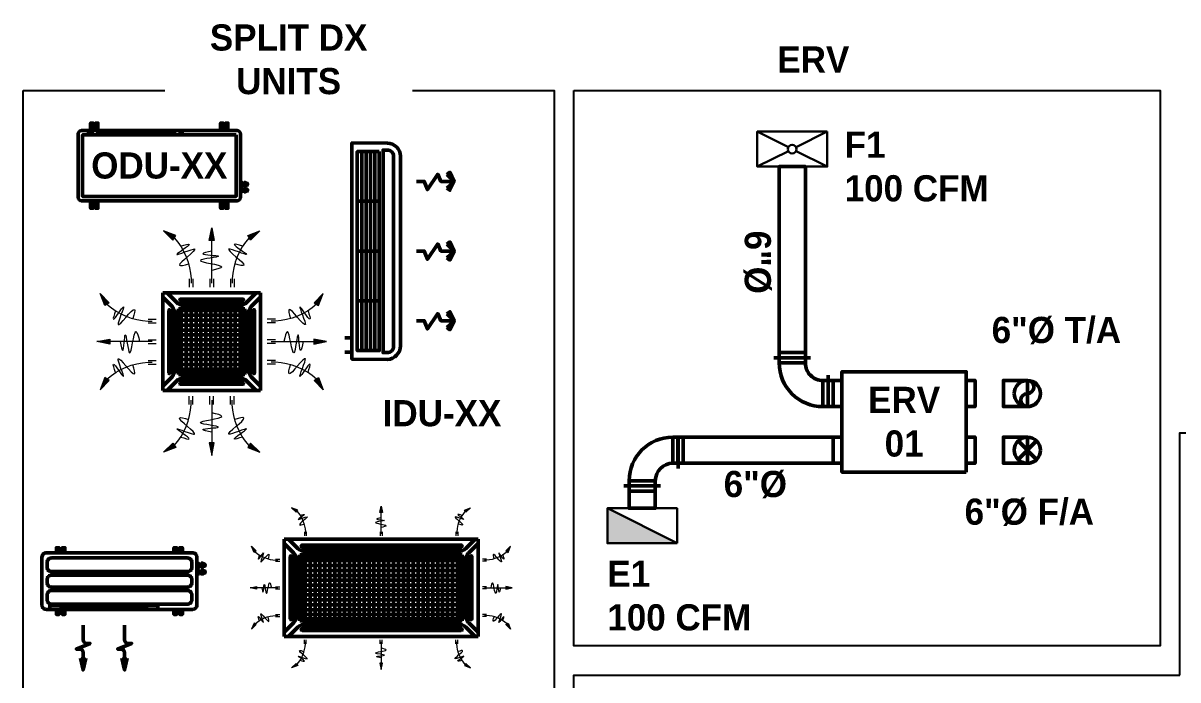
# Model space of a CAD drawing. Header units: inches. Extents: x 2025 to 34930, y -6955 to 4650.
# Drawn here: x 13545.3 to 13810, y 1547.7 to 1698.2 of the extents above; entities that cross this region are included whole.
import ezdxf

# ---------------------------------------------------------------- set-up
doc = ezdxf.new("R2010")
doc.units = ezdxf.units.IN
doc.header["$MEASUREMENT"] = 0
doc.linetypes.add('Hidden', pattern=[6.859843, 4.8, -2.059843])
for name, color, linetype, lineweight in [('ARCH-BLOCK', 8, 'Continuous', 0), ('M-HVAC-EDFF', 2, 'Continuous', 30), ('M-HVAC-EQPM', 21, 'Continuous', 50), ('M-HVAC-EXHS-DUCT', 3, 'Continuous', 50), ('M-HVAC-FDFF', 126, 'Continuous', 30), ('M-HVAC-FRESH-DUCT', 136, 'Continuous', 50), ('M-HVAC-TEXT', 7, 'Continuous', 25)]:
    doc.layers.add(name, color=color, linetype=linetype, lineweight=lineweight)
doc.styles.add('Century Gothic_B', font='GOTHICB.TTF', dxfattribs={"height": 6.659722})

# ---------------------------------------------------------------- blocks, each defined once
blk = doc.blocks.new('A$C06516663')
at = {"color": 8}
for points in [[(-3.5, 14.25), (-9.5, 14.25), (-9.5, 16.25), (-3.5, 16.25)], [(3.5, 14.25), (9.5, 14.25), (9.5, 16.25), (3.5, 16.25)], [(-3.5, -14.25), (-9.5, -14.25), (-9.5, -16.25), (-3.5, -16.25)], [(3.5, -14.25), (9.5, -14.25), (9.5, -16.25), (3.5, -16.25)]]:
    blk.add_lwpolyline(points, close=True, dxfattribs=at)
blk.add_lwpolyline([(11.5, 14.25), (-11.5, 14.25), (-11.5, -14.25), (11.5, -14.25)], close=True)
blk = doc.blocks.new('A$Ccffc84be')
h = blk.add_hatch(color=9)
h.dxf.hatch_style = 1
h.paths.add_polyline_path([(8, 4), (-8, 4), (8, -4)])
at = {"color": 9}
blk.add_line((-8, 4), (8, -4), dxfattribs=at)
blk.add_lwpolyline([(-8, 4), (8, 4), (8, -4), (-8, -4)], close=True)
blk = doc.blocks.new('*U230')
blk.add_lwpolyline([(0, 75), (-127.8, 75), (-127.8, -75), (0, -75)], close=True)
blk = doc.blocks.new('*U228')
blk.add_lwpolyline([(0, 75), (-889.8, 75), (-889.8, -75), (0, -75)], close=True)
blk = doc.blocks.new('*U229')
at = {"color": 8}
for p, q in [((-160, 130), (-160, 280)), ((-100, 280), (-100, 130)), ((0, 30), (150, 30)), ((0, -30), (150, -30))]:
    blk.add_line(p, q, dxfattribs=at)
for p, q in [((-100, 280), (-160, 280)), ((-100, 130), (-160, 130)), ((0, 30), (0, -30)), ((150, 30), (150, -30)), ((180, 0), (-30, 0))]:
    blk.add_line(p, q)
blk.add_lwpolyline([(-130, 100), (-130, 130), (-130, 280), (-130, 260)])
for radius in [250, 100]:
    blk.add_arc((-100, 30), radius, 360, 450)
blk = doc.blocks.new('*U226')
blk.add_lwpolyline([(0, 75), (-1095.2, 75), (-1095.2, -75), (0, -75)], close=True)
blk = doc.blocks.new('*U227')
blk.add_lwpolyline([(0, 75), (-136.9, 75), (-136.9, -75), (0, -75)], close=True)
blk = doc.blocks.new('A$Ce4be60d7')
blk.add_circle((0, 0), 8)
at = {"color": 9}
for centre, start, end in [((0, 4), 90, 270), ((0, -4), 270, 90)]:
    blk.add_arc(centre, 4, start, end, dxfattribs=at)
blk = doc.blocks.new('A$C728b1ba2')
at = {"color": 9}
for p, q in [((-8.01, 4.02), (-0.89, 0.45)), ((8.01, 4.02), (0.89, 0.45)), ((-0.89, -0.45), (-8.01, -4.02)), ((0.89, -0.45), (8.01, -4.02))]:
    blk.add_line(p, q, dxfattribs=at)
blk.add_lwpolyline([(-8.01, 4.02), (8.01, 4.02), (8.01, -4.02), (-8.01, -4.02)], close=True)
blk.add_circle((0, 0), 1, dxfattribs=at)
blk = doc.blocks.new('*U224')
blk.add_lwpolyline([(0, 75), (-136.9, 75), (-136.9, -75), (0, -75)], close=True)
blk = doc.blocks.new('*U222')
at = {"color": 8}
for p, q in [((-160, 130), (-160, 280)), ((-100, 280), (-100, 130)), ((0, 30), (150, 30)), ((0, -30), (150, -30))]:
    blk.add_line(p, q, dxfattribs=at)
for p, q in [((-100, 280), (-160, 280)), ((-100, 130), (-160, 130)), ((0, 30), (0, -30)), ((150, 30), (150, -30)), ((180, 0), (-30, 0))]:
    blk.add_line(p, q)
blk.add_lwpolyline([(-130, 100), (-130, 130), (-130, 280), (-130, 260)])
for radius in [250, 100]:
    blk.add_arc((-100, 30), radius, 360, 450)
blk = doc.blocks.new('A$Cc09dd114')
at = {"color": 8}
for p, q in [((19.92, 1.62), (19.92, 0)), ((23.16, 1.62), (23.16, 0)), ((22.81, -2.28), (-22.81, -2.28)), ((-11.4, -6.24), (-11.4, -1.19)), ((0, -6.24), (0, -1.19)), ((11.4, -6.24), (11.4, -1.19)), ((22.81, -3.27), (-22.81, -3.27)), ((22.81, -4.26), (-22.81, -4.26)), ((22.81, -5.25), (-22.81, -5.25)), ((22.87, -7.18), (-22.74, -7.18))]:
    blk.add_line(p, q, dxfattribs=at)
blk.add_lwpolyline([(-24.72, -8.13, 0.414214), (-21.75, -11.1), (21.75, -11.1, 0.400921), (24.85, -8.13), (24.79, 0), (-24.78, 0)], format="xyb", close=True)
for points in [[(-22.81, -6.24), (22.81, -6.24), (22.81, -1.19), (-22.81, -1.19)], [(-17.53, -21.78), (-15.97, -23.39), (-18.04, -22.45)], [(-14.41, -21.78), (-15.97, -23.39), (-13.91, -22.45)], [(-1.56, -21.78), (0, -23.39), (-2.07, -22.45)], [(1.56, -21.78), (0, -23.39), (2.07, -22.45)], [(14.41, -21.78), (15.97, -23.39), (13.91, -22.45)], [(17.53, -21.78), (15.97, -23.39), (18.04, -22.45)]]:
    blk.add_lwpolyline(points, close=True, dxfattribs=at)
blk.add_lwpolyline([(-23.13, -8.13, 0.414214), (-21.75, -9.52), (21.88, -9.52, 0.414214), (23.27, -8.13), (23.27, -7.14), (-23.13, -7.14)], format="xyb", close=True, dxfattribs=at)
for points in [[(-15.97, -14.77), (-15.97, -16.55), (-14.09, -17.3), (-17.59, -19.66), (-15.97, -20.4), (-15.97, -23.39)], [(0, -14.77), (0, -16.55), (1.89, -17.3), (-1.61, -19.66), (0, -20.4), (0, -23.39)], [(15.97, -14.77), (15.97, -16.55), (17.86, -17.3), (14.36, -19.66), (15.97, -20.4), (15.97, -23.39)]]:
    blk.add_lwpolyline(points, dxfattribs=at)
blk = doc.blocks.new('A$C450bd074')
blk.add_lwpolyline([(8.07, -17.77), (8.07, 17.77, 0.414214), (7.22, 18.62), (-7.22, 18.62, 0.414214), (-8.07, 17.77), (-8.07, -17.77, 0.414214), (-7.22, -18.62), (7.22, -18.62, 0.414214)], format="xyb", close=True)
blk.add_lwpolyline([(7.05, -17.6), (7.05, 17.6), (-7.05, 17.6), (-7.05, -17.6)], close=True)
at = {"color": 8, "linetype": 'Hidden', "ltscale": 0.25}
for points in [[(8.07, 16.2), (7.28, 16.2), (7.28, -5.24), (8.07, -5.24)], [(7.28, -2.98), (7.77, -2.98), (7.77, 13.93), (7.28, 13.93)]]:
    blk.add_lwpolyline(points, dxfattribs=at)
at = {"color": 8}
for points in [[(-8.07, 14.05), (-9.77, 14.05), (-9.77, 14.59), (-8.52, 14.59, 1), (-8.52, 15.21), (-9.77, 15.21), (-9.77, 15.75), (-8.07, 15.75)], [(8.07, 14.05), (9.77, 14.05), (9.77, 14.59), (8.52, 14.59, -1), (8.52, 15.21), (9.77, 15.21), (9.77, 15.75), (8.07, 15.75)], [(-8.07, -14.05), (-9.77, -14.05), (-9.77, -14.59), (-8.52, -14.59, -1), (-8.52, -15.21), (-9.77, -15.21), (-9.77, -15.75), (-8.07, -15.75)], [(8.07, -14.05), (9.77, -14.05), (9.77, -14.59), (8.52, -14.59, 1), (8.52, -15.21), (9.77, -15.21), (9.77, -15.75), (8.07, -15.75)], [(-6.07, -18.62), (-6.07, -18.78, 0.414214), (-5.93, -18.92), (-5.31, -18.92, 0.414214), (-5.18, -18.78), (-5.18, -18.62)], [(-4.71, -18.62), (-4.71, -18.78, 0.414214), (-4.57, -18.92), (-3.95, -18.92, 0.414214), (-3.82, -18.78), (-3.82, -18.62)]]:
    blk.add_lwpolyline(points, format="xyb", dxfattribs=at)
for points in [[(-5.99, -19.49), (-5.99, -19.8), (-5.25, -19.8), (-5.25, -19.49)], [(-5.82, -18.92), (-5.82, -19.49), (-5.43, -19.49), (-5.43, -18.92)], [(-4.63, -19.49), (-4.63, -19.8), (-3.89, -19.8), (-3.89, -19.49)], [(-4.46, -18.92), (-4.46, -19.49), (-4.07, -19.49), (-4.07, -18.92)]]:
    blk.add_lwpolyline(points, close=True, dxfattribs=at)
for points in [[(-5.85, -19.8), (-5.85, -20.09, 0.414214), (-5.72, -20.23), (-5.53, -20.23, 0.414214), (-5.39, -20.09), (-5.39, -19.8)], [(-4.49, -19.8), (-4.49, -20.09, 0.414214), (-4.36, -20.23), (-4.17, -20.23, 0.414214), (-4.03, -20.09), (-4.03, -19.8)]]:
    blk.add_lwpolyline(points, format="xyb", close=True, dxfattribs=at)
blk = doc.blocks.new('A$Cebe0082d')
at = {"color": 9}
for p, q in [((2.12, 2.12), (-2.12, -2.12)), ((-2.11, 2.13), (2.13, -2.11))]:
    blk.add_line(p, q, dxfattribs=at)
blk.add_circle((0, 0), 3)
blk = doc.blocks.new('CASSETTE-2')
h = blk.add_hatch()
h.set_pattern_fill('ANSI37', color=8, scale=0.354316, angle=45)
h.set_pattern_definition([(90, (-11, -11.1696), (-1.124953, 0), []), (180, (-11, -11.1696), (-2e-16, -1.124953), [])])
h.paths.add_polyline_path([(-18.16, -7.11), (-18.16, 7.11), (18.16, 7.11), (18.16, -7.11)])
for p, q in [((-22.22, 11.17), (22.22, 11.17)), ((-22.22, 11.17), (-22.22, -11.17)), ((-19.08, 9.03), (-21.22, 11.17)), ((19.43, 9.03), (21.57, 11.17)), ((22.22, 11.17), (22.22, -11.17)), ((-20.08, 8.03), (-22.22, 10.17)), ((-17.21, 8.25), (17.56, 8.25)), ((20.08, 8.03), (22.22, 10.17)), ((-19.3, 6.16), (-19.3, -6.16)), ((-18.6, 7.55), (18.6, 7.55)), ((-18.6, 7.55), (-18.6, -7.55)), ((18.6, 7.55), (18.6, -7.55)), ((19.3, 6.16), (19.3, -6.16)), ((-18.6, -7.55), (18.6, -7.55)), ((-20.08, -8.03), (-22.22, -10.17)), ((-19.08, -9.03), (-21.22, -11.17)), ((-17.21, -8.25), (17.56, -8.25)), ((19.43, -9.03), (21.57, -11.17)), ((20.08, -8.03), (22.22, -10.17)), ((-22.22, -11.17), (22.22, -11.17))]:
    blk.add_line(p, q)
at = {"color": 8}
for p, q in [((-18.24, 9.47), (-17.6, 8.8)), ((-18.12, 9.77), (18.39, 9.77)), ((-17.51, 9.37), (17.78, 9.37)), ((-17.26, 8.73), (-17.51, 9.37)), ((-17.26, 8.73), (17.54, 8.73)), ((-16.96, 8.54), (17.24, 8.54)), ((17.54, 8.73), (17.78, 9.37)), ((18.52, 9.47), (17.87, 8.8)), ((-20.82, -7.14), (-20.82, 7.14)), ((-20.52, 7.26), (-19.85, 6.62)), ((-20.42, -6.53), (-20.42, 6.53)), ((-19.78, 6.28), (-20.42, 6.53)), ((-19.78, -6.28), (-19.78, 6.28)), ((-19.59, -5.98), (-19.59, 5.98)), ((19.59, -5.98), (19.59, 5.98)), ((19.78, 6.28), (20.42, 6.53)), ((19.78, -6.28), (19.78, 6.28)), ((20.52, 7.26), (19.85, 6.62)), ((20.42, -6.53), (20.42, 6.53)), ((20.82, -7.14), (20.82, 7.14)), ((-20.52, -7.26), (-19.85, -6.62)), ((-19.78, -6.28), (-20.42, -6.53)), ((19.78, -6.28), (20.42, -6.53)), ((20.52, -7.26), (19.85, -6.62)), ((-18.24, -9.47), (-17.6, -8.8)), ((-18.12, -9.77), (18.39, -9.77)), ((-17.26, -8.73), (-17.51, -9.37)), ((-17.51, -9.37), (17.78, -9.37)), ((-17.26, -8.73), (17.54, -8.73)), ((-16.96, -8.54), (17.24, -8.54)), ((17.54, -8.73), (17.78, -9.37)), ((18.52, -9.47), (17.87, -8.8))]:
    blk.add_line(p, q, dxfattribs=at)
blk.add_lwpolyline([(-18.16, -7.11), (-18.16, 7.11), (18.16, 7.11), (18.16, -7.11)], close=True, dxfattribs=at)
for centre, start, end in [((-21.95, 6.16), 0, 45), ((-17.21, 10.9), 225, 270), ((17.56, 10.9), 270, 315), ((21.95, 6.16), 135, 180), ((-21.95, -6.16), 315, 0), ((21.95, -6.16), 180, 225), ((-17.21, -10.9), 90, 135), ((17.56, -10.9), 45, 90)]:
    blk.add_arc(centre, 2.65, start, end)
for centre, radius, start, end in [((-18.12, 9.59), 0.177, 90, 224.26), ((-16.96, 9.42), 0.883, 224.26, 270), ((17.24, 9.42), 0.883, 270, 315.74), ((18.39, 9.59), 0.177, 315.74, 90), ((-20.64, 7.14), 0.177, 45.74, 180), ((-20.47, 5.98), 0.883, 0, 45.74), ((20.47, 5.98), 0.883, 134.26, 180), ((20.64, 7.14), 0.177, 0, 134.26), ((-20.64, -7.14), 0.177, 180, 314.26), ((-20.47, -5.98), 0.883, 314.26, 0), ((20.47, -5.98), 0.883, 180, 225.74), ((20.64, -7.14), 0.177, 225.74, 0), ((-18.12, -9.59), 0.177, 135.74, 270), ((-16.96, -9.42), 0.883, 90, 135.74), ((17.24, -9.42), 0.883, 44.26, 90), ((18.39, -9.59), 0.177, 270, 44.26)]:
    blk.add_arc(centre, radius, start, end, dxfattribs=at)
at = {"layer": 'ARCH-BLOCK', "ltscale": 3}
for p, q in [((0, 12.39), (0, 18.71)), ((-17.56, 12.86), (-17.56, 11.91)), ((-17.14, 12.86), (-17.14, 11.91)), ((-0.21, 12.86), (-0.21, 11.91)), ((0.21, 12.86), (0.21, 11.91)), ((17.14, 12.86), (17.14, 11.91)), ((17.56, 12.86), (17.56, 11.91)), ((-24.17, 6.56), (-23.23, 6.56)), ((-24.17, 6.14), (-23.23, 6.14)), ((24.17, 6.56), (23.23, 6.56)), ((24.17, 6.14), (23.23, 6.14)), ((-23.7, 0), (-30.02, 0)), ((-24.17, 0.21), (-23.23, 0.21)), ((24.17, 0.21), (23.23, 0.21)), ((23.7, 0), (30.02, 0)), ((-24.17, -0.21), (-23.23, -0.21)), ((24.17, -0.21), (23.23, -0.21)), ((-24.17, -6.14), (-23.23, -6.14)), ((-24.17, -6.56), (-23.23, -6.56)), ((24.17, -6.14), (23.23, -6.14)), ((24.17, -6.56), (23.23, -6.56)), ((-17.56, -12.86), (-17.56, -11.91)), ((-17.14, -12.86), (-17.14, -11.91)), ((-0.21, -12.86), (-0.21, -11.91)), ((0, -12.39), (0, -18.71)), ((0.21, -12.86), (0.21, -11.91)), ((17.14, -12.86), (17.14, -11.91)), ((17.56, -12.86), (17.56, -11.91))]:
    blk.add_line(p, q, dxfattribs=at)
for points in [[(0.3, 17.25), (-0.3, 17.25), (0, 18.71)], [(-19.44, 17.32), (-19.12, 17.81), (-20.51, 18.35)], [(19.44, 17.32), (19.12, 17.81), (20.51, 18.35)], [(-28.63, 8.44), (-29.13, 8.12), (-29.67, 9.51)], [(28.63, 8.44), (29.13, 8.12), (29.67, 9.51)], [(-28.57, 0.3), (-28.57, -0.3), (-30.02, 0)], [(28.57, 0.3), (28.57, -0.3), (30.02, 0)], [(-28.63, -8.44), (-29.13, -8.12), (-29.67, -9.51)], [(28.63, -8.44), (29.13, -8.12), (29.67, -9.51)], [(-19.44, -17.32), (-19.12, -17.81), (-20.51, -18.35)], [(0.3, -17.25), (-0.3, -17.25), (0, -18.71)], [(19.44, -17.32), (19.12, -17.81), (20.51, -18.35)]]:
    blk.add_lwpolyline(points, close=True, dxfattribs=at)
at = {"layer": 'ARCH-BLOCK'}
for points in [[(-19.28, 17.57, -0.171809), (-17.35, 12.86), (-17.35, 12.38)], [(19.28, 17.57, 0.171809), (17.35, 12.86), (17.35, 12.38)], [(-28.88, 8.28, 0.171809), (-24.17, 6.35), (-23.69, 6.35)], [(28.88, 8.28, -0.171809), (24.17, 6.35), (23.69, 6.35)], [(-28.88, -8.28, -0.171809), (-24.17, -6.35), (-23.69, -6.35)], [(28.88, -8.28, 0.171809), (24.17, -6.35), (23.69, -6.35)], [(-19.28, -17.57, 0.171809), (-17.35, -12.86), (-17.35, -12.38)], [(19.28, -17.57, -0.171809), (17.35, -12.86), (17.35, -12.38)]]:
    blk.add_lwpolyline(points, format="xyb", dxfattribs=at)
at = {"layer": 'ARCH-BLOCK', "ltscale": 3}
for points in [[(-18.55, 16.6), (-18.06, 16.75), (-16.77, 17.15), (-20.59, 14.78), (-14.94, 17.42), (-19.75, 14.01), (-18.16, 14.44), (-17.64, 14.6)], [(18.55, 16.6), (18.06, 16.75), (16.77, 17.15), (20.59, 14.78), (14.94, 17.42), (19.75, 14.01), (18.16, 14.44), (17.64, 14.6)], [(-27.91, 7.55), (-28.07, 7.06), (-28.47, 5.77), (-26.1, 9.59), (-28.74, 3.94), (-25.33, 8.75), (-25.76, 7.16), (-25.91, 6.64)], [(27.91, 7.55), (28.07, 7.06), (28.47, 5.77), (26.1, 9.59), (28.74, 3.94), (25.33, 8.75), (25.76, 7.16), (25.91, 6.64)], [(-27.91, -7.55), (-28.07, -7.06), (-28.47, -5.77), (-26.1, -9.59), (-28.74, -3.94), (-25.33, -8.75), (-25.76, -7.16), (-25.91, -6.64)], [(27.91, -7.55), (28.07, -7.06), (28.47, -5.77), (26.1, -9.59), (28.74, -3.94), (25.33, -8.75), (25.76, -7.16), (25.91, -6.64)], [(-18.55, -16.6), (-18.06, -16.75), (-16.77, -17.15), (-20.59, -14.78), (-14.94, -17.42), (-19.75, -14.01), (-18.16, -14.44), (-17.64, -14.6)], [(18.55, -16.6), (18.06, -16.75), (16.77, -17.15), (20.59, -14.78), (14.94, -17.42), (19.75, -14.01), (18.16, -14.44), (17.64, -14.6)]]:
    blk.add_open_spline(points, degree=3, knots=[0.0032834, 0.0032834, 0.0032834, 0.0032834, 0.0712567, 0.1924075, 0.3347111, 0.5062145, 0.5813292, 0.5813292, 0.5813292, 0.5813292], dxfattribs=at)
for points in [[(0, 16.06), (-1.01, 15.74), (0.77, 15.46), (-1.29, 14.97), (1.15, 14.24), (0, 13.82)], [(-27.37, 0), (-27.06, -1.01), (-26.78, 0.77), (-26.29, -1.29), (-25.55, 1.15), (-25.13, 0)], [(27.37, 0), (27.06, -1.01), (26.78, 0.77), (26.29, -1.29), (25.55, 1.15), (25.13, 0)], [(0, -16.06), (-1.01, -15.74), (0.77, -15.46), (-1.29, -14.97), (1.15, -14.24), (0, -13.82)]]:
    blk.add_spline(points, degree=3, dxfattribs=at)
for points in [[(0, 18.71), (0.3, 17.25), (-0.3, 17.25)], [(-20.51, 18.35), (-19.44, 17.32), (-19.12, 17.81)], [(20.51, 18.35), (19.44, 17.32), (19.12, 17.81)], [(-29.67, 9.51), (-28.63, 8.44), (-29.13, 8.12)], [(29.67, 9.51), (28.63, 8.44), (29.13, 8.12)], [(-30.02, 0), (-28.57, 0.3), (-28.57, -0.3)], [(30.02, 0), (28.57, 0.3), (28.57, -0.3)], [(-29.67, -9.51), (-28.63, -8.44), (-29.13, -8.12)], [(29.67, -9.51), (28.63, -8.44), (29.13, -8.12)], [(-20.51, -18.35), (-19.44, -17.32), (-19.12, -17.81)], [(0, -18.71), (0.3, -17.25), (-0.3, -17.25)], [(20.51, -18.35), (19.44, -17.32), (19.12, -17.81)]]:
    blk.add_solid(points, dxfattribs=at)
blk = doc.blocks.new('CASSETTE-1')
h = blk.add_hatch()
h.set_pattern_fill('ANSI37', color=8, scale=0.354316, angle=45)
h.set_pattern_definition([(90, (0, -11.1696), (-1.12495, 0), []), (180, (0, -11.1696), (-2e-16, -1.12495), [])])
h.paths.add_polyline_path([(-7.16, -7.11), (-7.16, 7.11), (7.16, 7.11), (7.16, -7.11)])
for p, q in [((-11.22, 11.17), (11.22, 11.17)), ((-11.22, 11.17), (-11.22, -11.17)), ((-8.08, 9.03), (-10.22, 11.17)), ((8.08, 9.03), (10.22, 11.17)), ((11.22, 11.17), (11.22, -11.17)), ((-9.08, 8.03), (-11.22, 10.17)), ((-6.21, 8.25), (6.21, 8.25)), ((9.08, 8.03), (11.22, 10.17)), ((-8.3, 6.16), (-8.3, -6.16)), ((-7.6, 7.55), (7.6, 7.55)), ((-7.6, 7.55), (-7.6, -7.55)), ((7.6, 7.55), (7.6, -7.55)), ((8.3, 6.16), (8.3, -6.16)), ((-7.6, -7.55), (7.6, -7.55)), ((-9.08, -8.03), (-11.22, -10.17)), ((-8.08, -9.03), (-10.22, -11.17)), ((-6.21, -8.25), (6.21, -8.25)), ((8.08, -9.03), (10.22, -11.17)), ((9.08, -8.03), (11.22, -10.17)), ((-11.22, -11.17), (11.22, -11.17))]:
    blk.add_line(p, q)
at = {"color": 8}
for p, q in [((-7.24, 9.47), (-6.6, 8.8)), ((-7.12, 9.77), (7.12, 9.77)), ((-6.51, 9.37), (6.51, 9.37)), ((-6.26, 8.73), (-6.51, 9.37)), ((-6.26, 8.73), (6.26, 8.73)), ((-5.96, 8.54), (5.96, 8.54)), ((6.26, 8.73), (6.51, 9.37)), ((7.24, 9.47), (6.6, 8.8)), ((-9.82, -7.14), (-9.82, 7.14)), ((-9.52, 7.26), (-8.85, 6.62)), ((-9.42, -6.53), (-9.42, 6.53)), ((-8.78, 6.28), (-9.42, 6.53)), ((-8.78, -6.28), (-8.78, 6.28)), ((-8.59, -5.98), (-8.59, 5.98)), ((8.59, -5.98), (8.59, 5.98)), ((8.78, 6.28), (9.42, 6.53)), ((8.78, -6.28), (8.78, 6.28)), ((9.52, 7.26), (8.85, 6.62)), ((9.42, -6.53), (9.42, 6.53)), ((9.82, -7.14), (9.82, 7.14)), ((-9.52, -7.26), (-8.85, -6.62)), ((-8.78, -6.28), (-9.42, -6.53)), ((8.78, -6.28), (9.42, -6.53)), ((9.52, -7.26), (8.85, -6.62)), ((-7.24, -9.47), (-6.6, -8.8)), ((-7.12, -9.77), (7.12, -9.77)), ((-6.26, -8.73), (-6.51, -9.37)), ((-6.51, -9.37), (6.51, -9.37)), ((-6.26, -8.73), (6.26, -8.73)), ((-5.96, -8.54), (5.96, -8.54)), ((6.26, -8.73), (6.51, -9.37)), ((7.24, -9.47), (6.6, -8.8))]:
    blk.add_line(p, q, dxfattribs=at)
blk.add_lwpolyline([(-7.16, -7.11), (-7.16, 7.11), (7.16, 7.11), (7.16, -7.11)], close=True, dxfattribs=at)
for centre, start, end in [((-10.95, 6.16), 0, 45), ((-6.21, 10.9), 225, 270), ((6.21, 10.9), 270, 315), ((10.95, 6.16), 135, 180), ((-10.95, -6.16), 315, 0), ((10.95, -6.16), 180, 225), ((-6.21, -10.9), 90, 135), ((6.21, -10.9), 45, 90)]:
    blk.add_arc(centre, 2.65, start, end)
for centre, radius, start, end in [((-7.12, 9.59), 0.177, 90, 224.26), ((-5.96, 9.42), 0.883, 224.26, 270), ((5.96, 9.42), 0.883, 270, 315.74), ((7.12, 9.59), 0.177, 315.74, 90), ((-9.64, 7.14), 0.177, 45.74, 180), ((-9.47, 5.98), 0.883, 0, 45.74), ((9.47, 5.98), 0.883, 134.26, 180), ((9.64, 7.14), 0.177, 0, 134.26), ((-9.64, -7.14), 0.177, 180, 314.26), ((-9.47, -5.98), 0.883, 314.26, 0), ((9.47, -5.98), 0.883, 180, 225.74), ((9.64, -7.14), 0.177, 225.74, 0), ((-7.12, -9.59), 0.177, 135.74, 270), ((-5.96, -9.42), 0.883, 90, 135.74), ((5.96, -9.42), 0.883, 44.26, 90), ((7.12, -9.59), 0.177, 270, 44.26)]:
    blk.add_arc(centre, radius, start, end, dxfattribs=at)
at = {"layer": 'ARCH-BLOCK', "ltscale": 3}
for p, q in [((0, 13.44), (0, 26.08)), ((-5.13, 14.38), (-5.13, 12.49)), ((-4.29, 14.38), (-4.29, 12.49)), ((-0.42, 14.38), (-0.42, 12.49)), ((0.42, 14.38), (0.42, 12.49)), ((4.29, 14.38), (4.29, 12.49)), ((5.13, 14.38), (5.13, 12.49)), ((-14.6, 5.13), (-12.71, 5.13)), ((-14.6, 4.29), (-12.71, 4.29)), ((14.6, 5.13), (12.71, 5.13)), ((14.6, 4.29), (12.71, 4.29)), ((-13.66, 0), (-26.3, 0)), ((-14.6, 0.42), (-12.71, 0.42)), ((14.6, 0.42), (12.71, 0.42)), ((-14.6, -0.42), (-12.71, -0.42)), ((14.6, -0.42), (12.71, -0.42)), ((13.66, 0), (26.3, 0)), ((-14.6, -4.29), (-12.71, -4.29)), ((-14.6, -5.13), (-12.71, -5.13)), ((14.6, -4.29), (12.71, -4.29)), ((14.6, -5.13), (12.71, -5.13)), ((-5.13, -14.38), (-5.13, -12.49)), ((-4.29, -14.38), (-4.29, -12.49)), ((-0.42, -14.38), (-0.42, -12.49)), ((0.42, -14.38), (0.42, -12.49)), ((4.29, -14.38), (4.29, -12.49)), ((5.13, -14.38), (5.13, -12.49)), ((0, -13.44), (0, -26.08))]:
    blk.add_line(p, q, dxfattribs=at)
for points in [[(-8.89, 23.3), (-8.25, 24.3), (-11.02, 25.37)], [(0.59, 23.17), (-0.59, 23.17), (0, 26.08)], [(8.89, 23.3), (8.25, 24.3), (11.02, 25.37)], [(-23.52, 8.89), (-24.52, 8.25), (-25.59, 11.02)], [(23.52, 8.89), (24.52, 8.25), (25.59, 11.02)], [(-23.39, 0.59), (-23.39, -0.59), (-26.3, 0)], [(23.39, 0.59), (23.39, -0.59), (26.3, 0)], [(-23.52, -8.89), (-24.52, -8.25), (-25.59, -11.02)], [(23.52, -8.89), (24.52, -8.25), (25.59, -11.02)], [(-8.89, -23.3), (-8.25, -24.3), (-11.02, -25.37)], [(0.59, -23.17), (-0.59, -23.17), (0, -26.08)], [(8.89, -23.3), (8.25, -24.3), (11.02, -25.37)]]:
    blk.add_lwpolyline(points, close=True, dxfattribs=at)
at = {"layer": 'ARCH-BLOCK'}
for points in [[(-8.57, 23.8, -0.171809), (-4.71, 14.38), (-4.71, 13.42)], [(8.57, 23.8, 0.171809), (4.71, 14.38), (4.71, 13.42)], [(-24.02, 8.57, 0.171809), (-14.6, 4.71), (-13.64, 4.71)], [(24.02, 8.57, -0.171809), (14.6, 4.71), (13.64, 4.71)], [(-24.02, -8.57, -0.171809), (-14.6, -4.71), (-13.64, -4.71)], [(24.02, -8.57, 0.171809), (14.6, -4.71), (13.64, -4.71)], [(-8.57, -23.8, 0.171809), (-4.71, -14.38), (-4.71, -13.42)], [(8.57, -23.8, -0.171809), (4.71, -14.38), (4.71, -13.42)]]:
    blk.add_lwpolyline(points, format="xyb", dxfattribs=at)
at = {"layer": 'ARCH-BLOCK', "ltscale": 3}
for points in [[(-7.1, 21.86), (-6.13, 22.17), (-3.54, 22.97), (-11.19, 18.24), (0.13, 23.51), (-9.5, 16.69), (-6.33, 17.55), (-5.29, 17.86)], [(7.1, 21.86), (6.13, 22.17), (3.54, 22.97), (11.19, 18.24), (-0.13, 23.51), (9.5, 16.69), (6.33, 17.55), (5.29, 17.86)], [(-22.08, 7.1), (-22.39, 6.13), (-23.19, 3.54), (-18.46, 11.19), (-23.74, -0.13), (-16.91, 9.5), (-17.77, 6.33), (-18.08, 5.29)], [(22.08, 7.1), (22.39, 6.13), (23.19, 3.54), (18.46, 11.19), (23.74, -0.13), (16.91, 9.5), (17.77, 6.33), (18.08, 5.29)], [(-22.08, -7.1), (-22.39, -6.13), (-23.19, -3.54), (-18.46, -11.19), (-23.74, 0.13), (-16.91, -9.5), (-17.77, -6.33), (-18.08, -5.29)], [(22.08, -7.1), (22.39, -6.13), (23.19, -3.54), (18.46, -11.19), (23.74, 0.13), (16.91, -9.5), (17.77, -6.33), (18.08, -5.29)], [(-7.1, -21.86), (-6.13, -22.17), (-3.54, -22.97), (-11.19, -18.24), (0.13, -23.51), (-9.5, -16.69), (-6.33, -17.55), (-5.29, -17.86)], [(7.1, -21.86), (6.13, -22.17), (3.54, -22.97), (11.19, -18.24), (-0.13, -23.51), (9.5, -16.69), (6.33, -17.55), (5.29, -17.86)]]:
    blk.add_open_spline(points, degree=3, knots=[0.0032834, 0.0032834, 0.0032834, 0.0032834, 0.0712567, 0.1924075, 0.3347111, 0.5062145, 0.5813292, 0.5813292, 0.5813292, 0.5813292], dxfattribs=at)
for points in [[(0, 20.78), (-2.03, 20.15), (1.54, 19.59), (-2.59, 18.61), (2.31, 17.14), (0, 16.31)], [(-21, 0), (-20.37, -2.03), (-19.81, 1.54), (-18.83, -2.59), (-17.36, 2.31), (-16.53, 0)], [(21, 0), (20.37, -2.03), (19.81, 1.54), (18.83, -2.59), (17.36, 2.31), (16.53, 0)], [(0, -20.78), (-2.03, -20.15), (1.54, -19.59), (-2.59, -18.61), (2.31, -17.14), (0, -16.31)]]:
    blk.add_spline(points, degree=3, dxfattribs=at)
for points in [[(-11.02, 25.37), (-8.89, 23.3), (-8.25, 24.3)], [(0, 26.08), (0.59, 23.17), (-0.59, 23.17)], [(11.02, 25.37), (8.89, 23.3), (8.25, 24.3)], [(-25.59, 11.02), (-23.52, 8.89), (-24.52, 8.25)], [(25.59, 11.02), (23.52, 8.89), (24.52, 8.25)], [(-26.3, 0), (-23.39, 0.59), (-23.39, -0.59)], [(26.3, 0), (23.39, 0.59), (23.39, -0.59)], [(-25.59, -11.02), (-23.52, -8.89), (-24.52, -8.25)], [(25.59, -11.02), (23.52, -8.89), (24.52, -8.25)], [(-11.02, -25.37), (-8.89, -23.3), (-8.25, -24.3)], [(0, -26.08), (0.59, -23.17), (-0.59, -23.17)], [(11.02, -25.37), (8.89, -23.3), (8.25, -24.3)]]:
    blk.add_solid(points, dxfattribs=at)
blk = doc.blocks.new('38RF-018SC-T')
for p, q in [((-227.2, -614.9), (-211.9, -629.3)), ((-211.9, -683.2), (-221.9, -619.8)), ((-211.9, -683.2), (-216.6, -624.8)), ((-196.6, -614.9), (-211.9, -629.3)), ((-196.6, -614.9), (-211.9, -683.2)), ((-211.9, -683.2), (-201.8, -619.8)), ((-211.9, -683.2), (-207.1, -624.8)), ((14.8, -614.9), (30.1, -629.3)), ((30.1, -683.2), (20, -619.8)), ((30.1, -683.2), (25.3, -624.8)), ((45.3, -614.9), (30.1, -629.3)), ((45.3, -614.9), (30.1, -683.2)), ((30.1, -683.2), (40.1, -619.8)), ((30.1, -683.2), (34.8, -624.8))]:
    blk.add_line(p, q)
blk.add_lwpolyline([(427.5, -330), (-427.5, -330, -0.414214), (-452.5, -305), (-452.5, -25, -0.414214), (-427.5, 0), (427.5, 0, -0.414214), (452.5, -25), (452.5, -305, -0.414214)], format="xyb", close=True)
at = {"color": 9}
for points in [[(-318.1, 0), (-318.1, 30), (-333.9, 30), (-333.9, 13.1, -1), (-352.3, 13.1), (-352.3, 30), (-368.1, 30), (-368.1, 0)], [(318.1, 0), (318.1, 30), (333.9, 30), (333.9, 13.1, 1), (352.3, 13.1), (352.3, 30), (368.1, 30), (368.1, 0)], [(452.5, -58.9), (457.3, -58.9, -0.414214), (461.3, -62.8), (461.3, -81.1, -0.414214), (457.3, -85), (452.5, -85)], [(452.5, -98.9), (457.3, -98.9, -0.414214), (461.3, -102.8), (461.3, -121.1, -0.414214), (457.3, -125), (452.5, -125)], [(-318.1, -330), (-318.1, -360), (-333.9, -360), (-333.9, -343.1, 1), (-352.3, -343.1), (-352.3, -360), (-368.1, -360), (-368.1, -330)], [(318.1, -330), (318.1, -360), (333.9, -360), (333.9, -343.1, -1), (352.3, -343.1), (352.3, -360), (368.1, -360), (368.1, -330)]]:
    blk.add_lwpolyline(points, format="xyb", dxfattribs=at)
at = {"color": 251}
for points in [[(-422.5, -85, 0.414214), (-397.5, -110), (397.5, -110, 0.414214), (422.5, -85), (422.5, -55, 0.414214), (397.5, -30), (-397.5, -30, 0.414214), (-422.5, -55)], [(-422.5, -155, -0.414214), (-397.5, -130), (397.5, -130, -0.414214), (422.5, -155), (422.5, -175, -0.414214), (397.5, -200), (-397.5, -200, -0.414214), (-422.5, -175)], [(-422.5, -275), (-422.5, -245, -0.414214), (-397.5, -220), (397.5, -220, -0.414214), (422.5, -245), (422.5, -275, -0.414214), (397.5, -300), (-397.5, -300, -0.414214)]]:
    blk.add_lwpolyline(points, format="xyb", close=True, dxfattribs=at)
at = {"color": 9}
for points in [[(461.3, -66.2), (477.9, -66.2), (477.9, -77.7), (461.3, -77.7)], [(477.9, -61.1), (487.2, -61.1), (487.2, -82.8), (477.9, -82.8)], [(461.3, -106.2), (477.9, -106.2), (477.9, -117.7), (461.3, -117.7)], [(477.9, -101.1), (487.2, -101.1), (487.2, -122.8), (477.9, -122.8)]]:
    blk.add_lwpolyline(points, close=True, dxfattribs=at)
for points in [[(487.2, -65.2), (495.8, -65.2, -0.414214), (499.7, -69.1), (499.7, -74.8, -0.414214), (495.8, -78.8), (487.2, -78.8)], [(487.2, -105.2), (495.8, -105.2, -0.414214), (499.7, -109.1), (499.7, -114.8, -0.414214), (495.8, -118.8), (487.2, -118.8)]]:
    blk.add_lwpolyline(points, format="xyb", close=True, dxfattribs=at)
at = {"color": 8, "linetype": 'Hidden', "ltscale": 200}
for points in [[(-406.1, -330), (-406.1, -306.9), (224.3, -306.9), (224.3, -330)], [(157.8, -306.9), (157.8, -321.2), (-339.6, -321.2), (-339.6, -306.9)]]:
    blk.add_lwpolyline(points, dxfattribs=at)
for points in [[(-211.9, -423.1), (-211.9, -508.2, 0.414214), (-190.7, -529.4), (-171.3, -529.4), (-252.4, -561.6), (-233.1, -561.6, -0.414214), (-211.9, -582.8), (-211.9, -683.2), (-227.2, -614.9)], [(30.1, -423.1), (30.1, -508.2, 0.414214), (51.3, -529.4), (70.6, -529.4), (-10.5, -561.6), (8.9, -561.6, -0.414214), (30.1, -582.8), (30.1, -683.2), (14.8, -614.9)]]:
    blk.add_lwpolyline(points, format="xyb")

msp = doc.modelspace()

# ---------------------------------------------------------------- block references
at = {"layer": 'M-HVAC-EDFF', "rotation": 180}
msp.add_blockref('A$Ccffc84be', (13687.19, 1583.02), dxfattribs=at)
at = {"layer": 'M-HVAC-EQPM'}
for name, p, rotation in [('A$C450bd074', (13576.47, 1665.57), 90), ('A$C06516663', (13747.23, 1606.83), 270)]:
    msp.add_blockref(name, p, dxfattribs=dict(at, rotation=rotation))
at = {"layer": 'M-HVAC-EQPM', "xscale": -1, "rotation": 90}
msp.add_blockref('A$Cc09dd114', (13620.65, 1646), dxfattribs=at)
at = {"layer": 'M-HVAC-EQPM'}
for name, p in [('CASSETTE-1', (13588.49, 1625.22)), ('CASSETTE-2', (13627.32, 1568.79))]:
    msp.add_blockref(name, p, dxfattribs=at)
at = {"layer": 'M-HVAC-EQPM', "xscale": 0.03926514991639256, "yscale": 0.03926514991639256, "zscale": 0.03926514991639256}
msp.add_blockref('38RF-018SC-T', (13567.34, 1576.81), dxfattribs=at)
at = {"layer": 'M-HVAC-EXHS-DUCT'}
for name, p, xscale, yscale, zscale, rotation in [('*U224', (13775.48, 1613.33), -0.04, 0.04, 0.04, 180), ('A$Ce4be60d7', (13775.48, 1613.33), -0.3750032395295743, 0.3750032395295743, 0.3750032395295743, 179.663196400024), ('*U230', (13687.19, 1592.13), -0.04, 0.04, 0.04, 270)]:
    msp.add_blockref(name, p, dxfattribs=dict(at, xscale=xscale, yscale=yscale, zscale=zscale, rotation=rotation))
for name, p, xscale, yscale, zscale in [('*U222', (13690.19, 1592.13), -0.03999999999998889, 0.03999999999998889, 0.03999999999998889), ('*U228', (13730.98, 1600.33), 0.04, 0.04, 0.04)]:
    msp.add_blockref(name, p, dxfattribs=dict(at, xscale=xscale, yscale=yscale, zscale=zscale))
at = {"layer": 'M-HVAC-FDFF', "xscale": -1}
msp.add_blockref('A$C728b1ba2', (13721.58, 1669.36), dxfattribs=at)
at = {"layer": 'M-HVAC-FRESH-DUCT'}
for name, p, xscale, yscale, zscale, rotation in [('*U226', (13721.58, 1621.53), 0.04, 0.04, 0.04, 270), ('*U229', (13724.58, 1621.53), 0.03999999999998889, 0.03999999999998889, 0.03999999999998889, 180)]:
    msp.add_blockref(name, p, dxfattribs=dict(at, xscale=xscale, yscale=yscale, zscale=zscale, rotation=rotation))
at = {"layer": 'M-HVAC-FRESH-DUCT', "xscale": 0.04, "yscale": 0.04, "zscale": 0.04}
msp.add_blockref('*U227', (13775.48, 1600.33), dxfattribs=at)
at = {"layer": 'M-HVAC-FRESH-DUCT'}
msp.add_blockref('A$Cebe0082d', (13775.48, 1600.33), dxfattribs=at)

# ---------------------------------------------------------------- texts
at = {"layer": 'M-HVAC-TEXT', "char_height": 6, "style": 'Century Gothic_B', "bg_fill": 3, "box_fill_scale": 1.05, "bg_fill_color": 256, "bg_fill_transparency": 0}
for s, insert, width, attachment_point in [('ERV', (13726.41, 1689.91), 15.1966, 5), ('F1\\P100 CFM', (13733.6, 1673.38), 33.8949, 1), ('6"%%C T/A', (13767.3, 1630.9), 30.4312, 1), ('IDU-XX', (13641.29, 1608.78), 31.6752, 5), ('\\pxqc;6"%%C', (13713.12, 1592.43), 14.3727, 5), ('E1\\P100 CFM', (13679.19, 1575.02), 33.8949, 1)]:
    msp.add_mtext(s, dxfattribs=dict(at, insert=insert, width=width, attachment_point=attachment_point))
at = {"layer": 'M-HVAC-TEXT', "insert": (13713.53, 1643.43), "char_height": 6, "width": 14.3727, "attachment_point": 5, "rotation": 270, "style": 'Century Gothic_B', "bg_fill": 3, "box_fill_scale": 1.05, "bg_fill_color": 256, "bg_fill_transparency": 0}
msp.add_mtext('\\pxqc;6"%%C', dxfattribs=at)

# ---------------------------------------------------------------- next in the draw order: texts
at = {"layer": 'M-HVAC-TEXT', "char_height": 6, "attachment_point": 5, "style": 'Century Gothic_B', "bg_fill": 3, "box_fill_scale": 1.05, "bg_fill_color": 256, "bg_fill_transparency": 0}
for s, insert, width in [('ODU-XX', (13576.47, 1665.57), 31.6752), ('ERV\\P01', (13747.23, 1606.83), 17.2292)]:
    msp.add_mtext(s, dxfattribs=dict(at, insert=insert, width=width))

# ---------------------------------------------------------------- next in the draw order: linework, layer by layer
at = {"layer": 'M-HVAC-TEXT'}
for points in [[(13545.25, 1682.8), (13666.99, 1682.8), (13666.99, 1421.37), (13545.25, 1421.37)], [(13671.49, 1682.8), (13805.91, 1682.8), (13805.91, 1555.5), (13671.49, 1555.5)], [(13810.41, 1548.76), (13810.41, 1604.28), (13986.5, 1604.28), (13986.5, 1548.76), (13986.5, 1548.76), (13986.5, 1421.37), (13671.49, 1421.37), (13671.49, 1548.76)]]:
    msp.add_lwpolyline(points, close=True, dxfattribs=at)

# ---------------------------------------------------------------- next in the draw order: texts
at = {"layer": 'M-HVAC-TEXT', "char_height": 6, "style": 'Century Gothic_B', "bg_fill": 3, "box_fill_scale": 1.05, "bg_fill_color": 256, "bg_fill_transparency": 0}
for s, insert, width, attachment_point in [('SPLIT DX UNITS', (13606.12, 1689.91), 56.1198, 5), ('6"%%C F/A', (13761.1, 1589.25), 30.4312, 1)]:
    msp.add_mtext(s, dxfattribs=dict(at, insert=insert, width=width, attachment_point=attachment_point))

doc.saveas('drawing.dxf')
